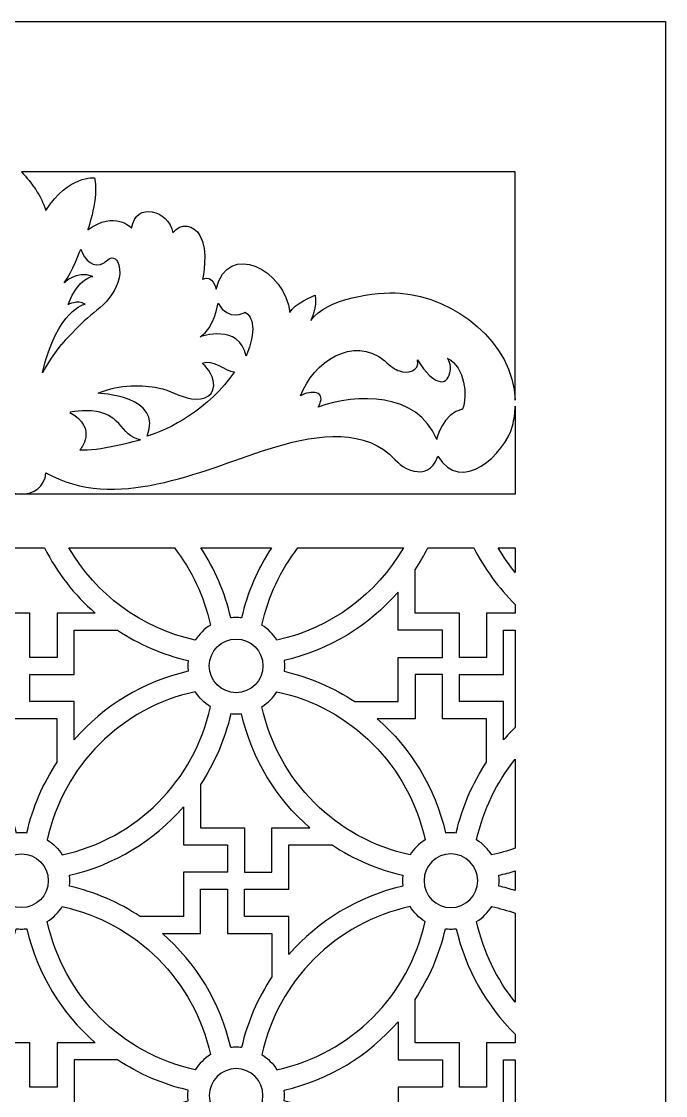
# Model space of a CAD drawing. Header units: centimetres. Extents: x -27 to -22.1, y -9 to 9.
# Drawn here: x -24.545 to -22.09, y 4.909 to 9 of the extents above; entities that cross this region are included whole.
import ezdxf

# ---------------------------------------------------------------- set-up
doc = ezdxf.new("R2010")
doc.units = ezdxf.units.CM
doc.header["$MEASUREMENT"] = 0
doc.layers.add('layer 1', color=7, linetype='Continuous')

msp = doc.modelspace()

# ---------------------------------------------------------------- linework, layer by layer
at = {"layer": 'layer 1', "color": 250}
msp.add_open_spline([(-22.09005, 8.99979), (-23.72641, 8.99979), (-25.36278, 8.99979), (-26.99914, 8.99979), (-26.99914, 8.99979), (-26.99914, 3.5307), (-26.99914, -1.93839), (-26.99914, -7.40747), (-26.99914, -7.40747), (-26.99913, -7.40747), (-26.99911, -7.40747), (-26.9991, -7.40747), (-26.9991, -7.40747), (-26.9991, -7.93839), (-26.9991, -8.4693), (-26.9991, -9.00021), (-26.9991, -9.00021), (-26.80819, -9.00021), (-26.61728, -9.00021), (-26.42637, -9.00021), (-26.42637, -9.00021), (-26.42637, -8.91839), (-26.42637, -8.83657), (-26.42637, -8.75476), (-26.42637, -8.75476), (-26.22443, -8.75476), (-26.02249, -8.75476), (-25.82055, -8.75476), (-25.82055, -8.75476), (-25.82055, -8.59488), (-25.82055, -8.43499), (-25.82055, -8.27511), (-25.82055, -8.27511), (-25.73885, -8.27348), (-25.65716, -8.27186), (-25.57546, -8.27022), (-25.57546, -8.27022), (-25.56095, -8.31159), (-25.54194, -8.34747), (-25.51038, -8.37913), (-25.51038, -8.37913), (-25.47946, -8.41014), (-25.44752, -8.4293), (-25.41001, -8.43803), (-25.41001, -8.43803), (-25.36035, -8.44958), (-25.30792, -8.44455), (-25.26805, -8.40977), (-25.26805, -8.40977), (-25.22948, -8.37612), (-25.20722, -8.32221), (-25.19923, -8.27078), (-25.19923, -8.27078), (-25.17641, -8.27309), (-25.15699, -8.27256), (-25.13868, -8.26993), (-25.13868, -8.26993), (-25.04731, -8.25686), (-25.00416, -8.19905), (-24.99645, -8.11187), (-24.99645, -8.11187), (-24.99455, -8.09051), (-24.99606, -8.06941), (-25.00284, -8.05085), (-25.00284, -8.05085), (-25.00141, -8.05121), (-24.99997, -8.05157), (-24.99854, -8.05193), (-24.99854, -8.05193), (-24.9663, -8.06308), (-24.93405, -8.07422), (-24.90182, -8.08537), (-24.90182, -8.08537), (-24.88247, -8.28292), (-24.72992, -8.43675), (-24.54457, -8.43675), (-24.54457, -8.43675), (-24.35923, -8.43675), (-24.20667, -8.28292), (-24.18733, -8.08537), (-24.18733, -8.08537), (-24.15509, -8.07422), (-24.12285, -8.06308), (-24.09061, -8.05193), (-24.09061, -8.05193), (-24.08918, -8.05157), (-24.08774, -8.05121), (-24.0863, -8.05085), (-24.0863, -8.05085), (-24.09309, -8.06941), (-24.0946, -8.09051), (-24.0927, -8.11187), (-24.0927, -8.11187), (-24.08499, -8.19905), (-24.04183, -8.25686), (-23.95047, -8.26993), (-23.95047, -8.26993), (-23.93216, -8.27256), (-23.91274, -8.27309), (-23.88992, -8.27078), (-23.88992, -8.27078), (-23.88193, -8.32221), (-23.85967, -8.37612), (-23.8211, -8.40977), (-23.8211, -8.40977), (-23.78123, -8.44455), (-23.7288, -8.44958), (-23.67914, -8.43803), (-23.67914, -8.43803), (-23.64162, -8.4293), (-23.60969, -8.41014), (-23.57878, -8.37913), (-23.57878, -8.37913), (-23.5472, -8.34747), (-23.5282, -8.31159), (-23.51369, -8.27022), (-23.51369, -8.27022), (-23.43199, -8.27186), (-23.3503, -8.27348), (-23.26859, -8.27511), (-23.26859, -8.27511), (-23.26859, -8.43499), (-23.26859, -8.59488), (-23.26859, -8.75476), (-23.26859, -8.75476), (-23.06666, -8.75476), (-22.86472, -8.75476), (-22.66277, -8.75476), (-22.66277, -8.75476), (-22.66277, -8.83657), (-22.66277, -8.91839), (-22.66277, -9.00021), (-22.66277, -9.00021), (-22.47186, -9.00021), (-22.28096, -9.00021), (-22.09005, -9.00021), (-22.09005, -9.00021), (-22.09005, -8.4693), (-22.09005, -7.93839), (-22.09005, -7.40747), (-22.09005, -7.40747), (-22.09005, -1.93839), (-22.09005, 3.5307), (-22.09005, 8.99979)], degree=3, knots=[0, 0, 0, 0, 0.027027, 0.027027, 0.027027, 0.027027, 0.0540541, 0.0540541, 0.0540541, 0.0540541, 0.0810811, 0.0810811, 0.0810811, 0.0810811, 0.1081081, 0.1081081, 0.1081081, 0.1081081, 0.1351351, 0.1351351, 0.1351351, 0.1351351, 0.1621622, 0.1621622, 0.1621622, 0.1621622, 0.1891892, 0.1891892, 0.1891892, 0.1891892, 0.2162162, 0.2162162, 0.2162162, 0.2162162, 0.2432432, 0.2432432, 0.2432432, 0.2432432, 0.2702703, 0.2702703, 0.2702703, 0.2702703, 0.2972973, 0.2972973, 0.2972973, 0.2972973, 0.3243243, 0.3243243, 0.3243243, 0.3243243, 0.3513514, 0.3513514, 0.3513514, 0.3513514, 0.3783784, 0.3783784, 0.3783784, 0.3783784, 0.4054054, 0.4054054, 0.4054054, 0.4054054, 0.4324324, 0.4324324, 0.4324324, 0.4324324, 0.4594595, 0.4594595, 0.4594595, 0.4594595, 0.4864865, 0.4864865, 0.4864865, 0.4864865, 0.5135135, 0.5135135, 0.5135135, 0.5135135, 0.5405405, 0.5405405, 0.5405405, 0.5405405, 0.5675676, 0.5675676, 0.5675676, 0.5675676, 0.5945946, 0.5945946, 0.5945946, 0.5945946, 0.6216216, 0.6216216, 0.6216216, 0.6216216, 0.6486486, 0.6486486, 0.6486486, 0.6486486, 0.6756757, 0.6756757, 0.6756757, 0.6756757, 0.7027027, 0.7027027, 0.7027027, 0.7027027, 0.7297297, 0.7297297, 0.7297297, 0.7297297, 0.7567568, 0.7567568, 0.7567568, 0.7567568, 0.7837838, 0.7837838, 0.7837838, 0.7837838, 0.8108108, 0.8108108, 0.8108108, 0.8108108, 0.8378378, 0.8378378, 0.8378378, 0.8378378, 0.8648649, 0.8648649, 0.8648649, 0.8648649, 0.8918919, 0.8918919, 0.8918919, 0.8918919, 0.9189189, 0.9189189, 0.9189189, 0.9189189, 0.9459459, 0.9459459, 0.9459459, 0.9459459, 1, 1, 1, 1], dxfattribs=at)
at = {"layer": 'layer 1', "color": 7}
for points, knots in [([(-24.54459, 8.42706), (-23.91732, 8.42706), (-23.29005, 8.42706), (-22.66277, 8.42706), (-22.66277, 8.42706), (-22.66277, 8.13703), (-22.66277, 7.84701), (-22.66277, 7.55698), (-22.66277, 7.55698), (-22.67044, 7.77803), (-22.89492, 7.95055), (-23.10145, 7.96484), (-23.10145, 7.96484), (-23.1951, 7.97133), (-23.38205, 7.94572), (-23.44135, 7.861), (-23.44135, 7.861), (-23.44135, 7.861), (-23.41686, 7.91389), (-23.42589, 7.95729), (-23.42589, 7.95729), (-23.42589, 7.95729), (-23.50965, 7.92339), (-23.52125, 7.89084), (-23.52125, 7.89084), (-23.53913, 8.05203), (-23.75772, 8.16786), (-23.8028, 7.98065), (-23.8028, 7.98065), (-23.8028, 7.98065), (-23.81468, 8.03693), (-23.8545, 8.01879), (-23.8545, 8.01879), (-23.8545, 8.01879), (-23.83048, 8.12708), (-23.86426, 8.18522), (-23.86426, 8.18522), (-23.88677, 8.22399), (-23.93867, 8.23604), (-23.96732, 8.19485), (-23.96732, 8.19485), (-23.98417, 8.28158), (-24.10776, 8.31595), (-24.12521, 8.21308), (-24.12521, 8.21308), (-24.12521, 8.21308), (-24.18812, 8.28296), (-24.29179, 8.20573), (-24.29179, 8.20573), (-24.29179, 8.20573), (-24.24869, 8.33445), (-24.26616, 8.40432), (-24.26616, 8.40432), (-24.26616, 8.40432), (-24.36464, 8.4159), (-24.45134, 8.28037), (-24.45134, 8.28037), (-24.47132, 8.33937), (-24.50366, 8.38279), (-24.54459, 8.42706)], [0, 0, 0, 0, 0.0625, 0.0625, 0.0625, 0.0625, 0.125, 0.125, 0.125, 0.125, 0.1875, 0.1875, 0.1875, 0.1875, 0.25, 0.25, 0.25, 0.25, 0.3125, 0.3125, 0.3125, 0.3125, 0.375, 0.375, 0.375, 0.375, 0.4375, 0.4375, 0.4375, 0.4375, 0.5, 0.5, 0.5, 0.5, 0.5625, 0.5625, 0.5625, 0.5625, 0.625, 0.625, 0.625, 0.625, 0.6875, 0.6875, 0.6875, 0.6875, 0.75, 0.75, 0.75, 0.75, 0.8125, 0.8125, 0.8125, 0.8125, 0.875, 0.875, 0.875, 0.875, 1, 1, 1, 1]), ([(-24.31853, 8.13303), (-24.31853, 8.13303), (-24.35108, 8.04296), (-24.38179, 8.00379), (-24.38179, 8.00379), (-24.38179, 8.00379), (-24.33713, 8.05274), (-24.27294, 8.02826), (-24.27294, 8.02826), (-24.27294, 8.02826), (-24.32596, 8.02826), (-24.36691, 7.92155), (-24.36691, 7.92155), (-24.36691, 7.92155), (-24.33155, 7.94016), (-24.30177, 7.92351), (-24.30177, 7.92351), (-24.30177, 7.92351), (-24.40969, 7.90197), (-24.46459, 7.66113), (-24.46459, 7.66113), (-24.46459, 7.66113), (-24.4283, 7.72966), (-24.39296, 7.76883), (-24.39296, 7.76883), (-24.39296, 7.76883), (-24.34826, 7.81894), (-24.30527, 7.85914), (-24.30527, 7.85914), (-24.2741, 7.88826), (-24.23881, 7.91044), (-24.21172, 7.9444), (-24.21172, 7.9444), (-24.18205, 7.98163), (-24.16082, 8.02874), (-24.17385, 8.07338), (-24.17385, 8.07338), (-24.17626, 8.08165), (-24.18041, 8.09072), (-24.18744, 8.09559), (-24.18744, 8.09559), (-24.20519, 8.10788), (-24.21695, 8.08941), (-24.23002, 8.08092), (-24.23002, 8.08092), (-24.267, 8.0569), (-24.30512, 8.08984), (-24.31853, 8.13303)], [0, 0, 0, 0, 0.0769231, 0.0769231, 0.0769231, 0.0769231, 0.1538462, 0.1538462, 0.1538462, 0.1538462, 0.2307692, 0.2307692, 0.2307692, 0.2307692, 0.3076923, 0.3076923, 0.3076923, 0.3076923, 0.3846154, 0.3846154, 0.3846154, 0.3846154, 0.4615385, 0.4615385, 0.4615385, 0.4615385, 0.5384615, 0.5384615, 0.5384615, 0.5384615, 0.6153846, 0.6153846, 0.6153846, 0.6153846, 0.6923077, 0.6923077, 0.6923077, 0.6923077, 0.7692308, 0.7692308, 0.7692308, 0.7692308, 0.8461538, 0.8461538, 0.8461538, 0.8461538, 1, 1, 1, 1]), ([(-23.69322, 7.89217), (-23.69322, 7.89217), (-23.75547, 7.85373), (-23.79531, 7.92711), (-23.79531, 7.92711), (-23.79531, 7.92711), (-23.80859, 7.8319), (-23.86338, 7.79871), (-23.86338, 7.79871), (-23.86338, 7.79871), (-23.71315, 7.85111), (-23.68825, 7.72533), (-23.68825, 7.72533), (-23.64828, 7.82096), (-23.66155, 7.87744), (-23.69322, 7.89217)], [0, 0, 0, 0, 0.2, 0.2, 0.2, 0.2, 0.4, 0.4, 0.4, 0.4, 0.6, 0.6, 0.6, 0.6, 1, 1, 1, 1]), ([(-22.92073, 7.71661), (-22.92073, 7.71661), (-22.90366, 7.69417), (-22.91175, 7.66214), (-22.91175, 7.66214), (-22.91822, 7.63651), (-22.93047, 7.62079), (-22.958, 7.63051), (-22.958, 7.63051), (-22.97663, 7.6371), (-23.00275, 7.65743), (-23.03503, 7.71063), (-23.03503, 7.71063), (-23.0249, 7.66567), (-23.07547, 7.65852), (-23.10427, 7.66854), (-23.10427, 7.66854), (-23.11951, 7.67384), (-23.13889, 7.68496), (-23.15958, 7.7077), (-23.15958, 7.7077), (-23.28128, 7.80609), (-23.43351, 7.70218), (-23.48139, 7.57341), (-23.48139, 7.57341), (-23.44418, 7.59744), (-23.37696, 7.59401), (-23.41348, 7.53098), (-23.41348, 7.53098), (-23.2682, 7.58372), (-23.03585, 7.58909), (-22.96218, 7.4082), (-22.96218, 7.4082), (-22.96218, 7.4082), (-22.93926, 7.50645), (-22.8639, 7.52369), (-22.8639, 7.52369), (-22.84394, 7.57297), (-22.85341, 7.68259), (-22.92073, 7.71661)], [0, 0, 0, 0, 0.0909091, 0.0909091, 0.0909091, 0.0909091, 0.1818182, 0.1818182, 0.1818182, 0.1818182, 0.2727273, 0.2727273, 0.2727273, 0.2727273, 0.3636364, 0.3636364, 0.3636364, 0.3636364, 0.4545455, 0.4545455, 0.4545455, 0.4545455, 0.5454545, 0.5454545, 0.5454545, 0.5454545, 0.6363636, 0.6363636, 0.6363636, 0.6363636, 0.7272727, 0.7272727, 0.7272727, 0.7272727, 0.8181818, 0.8181818, 0.8181818, 0.8181818, 1, 1, 1, 1]), ([(-23.73306, 7.66507), (-23.7725, 7.66853), (-23.81193, 7.71561), (-23.85591, 7.69826), (-23.85591, 7.69826), (-23.85618, 7.69846), (-23.82256, 7.67048), (-23.81409, 7.63269), (-23.81409, 7.63269), (-23.80134, 7.57575), (-23.84821, 7.55473), (-23.89664, 7.56278), (-23.89664, 7.56278), (-23.94059, 7.57008), (-23.97843, 7.59629), (-24.02438, 7.60472), (-24.02438, 7.60472), (-24.08081, 7.61507), (-24.16749, 7.62042), (-24.2523, 7.584), (-24.2523, 7.584), (-24.2523, 7.584), (-24.0009, 7.57438), (-24.06604, 7.42045), (-24.06604, 7.42045), (-23.98489, 7.44196), (-23.8263, 7.52623), (-23.73306, 7.66507)], [0, 0, 0, 0, 0.125, 0.125, 0.125, 0.125, 0.25, 0.25, 0.25, 0.25, 0.375, 0.375, 0.375, 0.375, 0.5, 0.5, 0.5, 0.5, 0.625, 0.625, 0.625, 0.625, 0.75, 0.75, 0.75, 0.75, 1, 1, 1, 1]), ([(-26.13192, 7.34361), (-26.21834, 7.19621), (-26.3884, 7.35195), (-26.41573, 7.45957), (-26.41573, 7.45957), (-26.42217, 7.4849), (-26.42561, 7.50983), (-26.42641, 7.53425), (-26.42641, 7.53425), (-26.42641, 7.42276), (-26.42641, 7.31127), (-26.42641, 7.19979), (-26.42641, 7.19979), (-25.17187, 7.19979), (-23.91732, 7.19979), (-22.66277, 7.19979), (-22.66277, 7.19979), (-22.66277, 7.31124), (-22.66277, 7.4227), (-22.66277, 7.53415), (-22.66277, 7.53415), (-22.66358, 7.50978), (-22.66704, 7.48487), (-22.67345, 7.45957), (-22.67345, 7.45957), (-22.70079, 7.35195), (-22.87085, 7.19621), (-22.95727, 7.34361), (-22.95727, 7.34361), (-22.97705, 7.28798), (-23.0138, 7.27953), (-23.04885, 7.28728), (-23.04885, 7.28728), (-23.09822, 7.29821), (-23.10811, 7.32218), (-23.1422, 7.35168), (-23.1422, 7.35168), (-23.26015, 7.45374), (-23.44544, 7.42211), (-23.60485, 7.37083), (-23.60485, 7.37083), (-23.86786, 7.28621), (-24.18622, 7.13165), (-24.45175, 7.28072), (-24.45175, 7.28072), (-24.45823, 7.17282), (-24.63096, 7.17282), (-24.63742, 7.28072), (-24.63742, 7.28072), (-24.90297, 7.13165), (-25.22132, 7.28621), (-25.48433, 7.37083), (-25.48433, 7.37083), (-25.64375, 7.42211), (-25.82903, 7.45374), (-25.94697, 7.35168), (-25.94697, 7.35168), (-25.98108, 7.32218), (-25.99097, 7.29821), (-26.04034, 7.28728), (-26.04034, 7.28728), (-26.07539, 7.27953), (-26.11213, 7.28798), (-26.13192, 7.34361)], [0, 0, 0, 0, 0.0588235, 0.0588235, 0.0588235, 0.0588235, 0.1176471, 0.1176471, 0.1176471, 0.1176471, 0.1764706, 0.1764706, 0.1764706, 0.1764706, 0.2352941, 0.2352941, 0.2352941, 0.2352941, 0.2941176, 0.2941176, 0.2941176, 0.2941176, 0.3529412, 0.3529412, 0.3529412, 0.3529412, 0.4117647, 0.4117647, 0.4117647, 0.4117647, 0.4705882, 0.4705882, 0.4705882, 0.4705882, 0.5294118, 0.5294118, 0.5294118, 0.5294118, 0.5882353, 0.5882353, 0.5882353, 0.5882353, 0.6470588, 0.6470588, 0.6470588, 0.6470588, 0.7058824, 0.7058824, 0.7058824, 0.7058824, 0.7647059, 0.7647059, 0.7647059, 0.7647059, 0.8235294, 0.8235294, 0.8235294, 0.8235294, 0.8823529, 0.8823529, 0.8823529, 0.8823529, 1, 1, 1, 1]), ([(-24.09123, 7.40649), (-24.09123, 7.40649), (-24.26198, 7.36043), (-24.32182, 7.36886), (-24.32182, 7.36886), (-24.32182, 7.36886), (-24.24958, 7.44873), (-24.36048, 7.51092), (-24.36048, 7.51092), (-24.36048, 7.51092), (-24.3107, 7.52269), (-24.25908, 7.5142), (-24.25908, 7.5142), (-24.22432, 7.50849), (-24.19821, 7.49504), (-24.17417, 7.4688), (-24.17417, 7.4688), (-24.14947, 7.44184), (-24.12871, 7.41202), (-24.09123, 7.40649)], [0, 0, 0, 0, 0.1666667, 0.1666667, 0.1666667, 0.1666667, 0.3333333, 0.3333333, 0.3333333, 0.3333333, 0.5, 0.5, 0.5, 0.5, 0.6666667, 0.6666667, 0.6666667, 0.6666667, 1, 1, 1, 1]), ([(-24.45715, 6.99524), (-24.51546, 6.99524), (-24.57375, 6.99524), (-24.63204, 6.99524), (-24.63204, 6.99524), (-24.64667, 6.96629), (-24.66297, 6.93831), (-24.6808, 6.91145), (-24.6808, 6.91145), (-24.6808, 6.85641), (-24.6808, 6.80136), (-24.68079, 6.74631), (-24.68079, 6.74631), (-24.62459, 6.74631), (-24.56838, 6.74632), (-24.51216, 6.74632), (-24.51216, 6.74632), (-24.51216, 6.6901), (-24.51216, 6.63389), (-24.51216, 6.57768), (-24.51216, 6.57768), (-24.47757, 6.57768), (-24.44298, 6.57768), (-24.40838, 6.57768), (-24.40838, 6.57768), (-24.40838, 6.61226), (-24.40838, 6.64686), (-24.40838, 6.68145), (-24.40838, 6.68145), (-24.40838, 6.68145), (-24.40838, 6.68145), (-24.40838, 6.68145), (-24.40838, 6.68145), (-24.40838, 6.70307), (-24.40838, 6.72469), (-24.40838, 6.74632), (-24.40838, 6.74632), (-24.36009, 6.74632), (-24.31179, 6.74632), (-24.26349, 6.74632), (-24.26349, 6.74632), (-24.34308, 6.81564), (-24.40913, 6.90011), (-24.45715, 6.99524)], [0, 0, 0, 0, 0.0833333, 0.0833333, 0.0833333, 0.0833333, 0.1666667, 0.1666667, 0.1666667, 0.1666667, 0.25, 0.25, 0.25, 0.25, 0.3333333, 0.3333333, 0.3333333, 0.3333333, 0.4166667, 0.4166667, 0.4166667, 0.4166667, 0.5, 0.5, 0.5, 0.5, 0.5833333, 0.5833333, 0.5833333, 0.5833333, 0.6666667, 0.6666667, 0.6666667, 0.6666667, 0.75, 0.75, 0.75, 0.75, 0.8333333, 0.8333333, 0.8333333, 0.8333333, 1, 1, 1, 1]), ([(-23.96185, 6.99524), (-24.09592, 6.99524), (-24.23001, 6.99524), (-24.36409, 6.99524), (-24.36409, 6.99524), (-24.26171, 6.81833), (-24.08786, 6.68794), (-23.88201, 6.64363), (-23.88201, 6.64363), (-23.86741, 6.66667), (-23.84784, 6.68625), (-23.82479, 6.70085), (-23.82479, 6.70085), (-23.84827, 6.80992), (-23.89592, 6.91), (-23.96185, 6.99524)], [0, 0, 0, 0, 0.2, 0.2, 0.2, 0.2, 0.4, 0.4, 0.4, 0.4, 0.6, 0.6, 0.6, 0.6, 1, 1, 1, 1]), ([(-23.59152, 6.99524), (-23.68143, 6.99524), (-23.77135, 6.99524), (-23.86126, 6.99524), (-23.86126, 6.99524), (-23.80829, 6.91498), (-23.76908, 6.82484), (-23.74699, 6.72818), (-23.74699, 6.72818), (-23.74024, 6.72894), (-23.73337, 6.72933), (-23.72641, 6.72933), (-23.72641, 6.72933), (-23.71945, 6.72933), (-23.71259, 6.72894), (-23.70582, 6.72818), (-23.70582, 6.72818), (-23.68373, 6.82485), (-23.64448, 6.91497), (-23.59152, 6.99524)], [0, 0, 0, 0, 0.1666667, 0.1666667, 0.1666667, 0.1666667, 0.3333333, 0.3333333, 0.3333333, 0.3333333, 0.5, 0.5, 0.5, 0.5, 0.6666667, 0.6666667, 0.6666667, 0.6666667, 1, 1, 1, 1]), ([(-23.08873, 6.99524), (-23.22281, 6.99524), (-23.35689, 6.99524), (-23.49098, 6.99524), (-23.49098, 6.99524), (-23.55689, 6.91), (-23.60455, 6.80992), (-23.62803, 6.70085), (-23.62803, 6.70085), (-23.60498, 6.68625), (-23.58541, 6.66667), (-23.57081, 6.64363), (-23.57081, 6.64363), (-23.36497, 6.68794), (-23.1911, 6.81833), (-23.08873, 6.99524)], [0, 0, 0, 0, 0.2, 0.2, 0.2, 0.2, 0.4, 0.4, 0.4, 0.4, 0.6, 0.6, 0.6, 0.6, 1, 1, 1, 1]), ([(-22.82079, 6.99524), (-22.87909, 6.99524), (-22.93739, 6.99524), (-22.99569, 6.99524), (-22.99569, 6.99524), (-23.01031, 6.96629), (-23.0266, 6.93831), (-23.04444, 6.91145), (-23.04444, 6.91145), (-23.04444, 6.85641), (-23.04444, 6.80136), (-23.04444, 6.74631), (-23.04444, 6.74631), (-22.98822, 6.74631), (-22.93201, 6.74632), (-22.8758, 6.74632), (-22.8758, 6.74632), (-22.8758, 6.6901), (-22.8758, 6.63389), (-22.8758, 6.57768), (-22.8758, 6.57768), (-22.8412, 6.57768), (-22.80662, 6.57768), (-22.77202, 6.57768), (-22.77202, 6.57768), (-22.77202, 6.61226), (-22.77202, 6.64686), (-22.77202, 6.68145), (-22.77202, 6.68145), (-22.77202, 6.68145), (-22.77202, 6.68145), (-22.77202, 6.68145), (-22.77202, 6.68145), (-22.77202, 6.70307), (-22.77202, 6.72469), (-22.77202, 6.74632), (-22.77202, 6.74632), (-22.73561, 6.74632), (-22.69919, 6.74632), (-22.66277, 6.74632), (-22.66277, 6.74632), (-22.66277, 6.7573), (-22.66277, 6.76829), (-22.66277, 6.77927), (-22.66277, 6.77927), (-22.72655, 6.84182), (-22.78013, 6.91471), (-22.82079, 6.99524)], [0, 0, 0, 0, 0.0769231, 0.0769231, 0.0769231, 0.0769231, 0.1538462, 0.1538462, 0.1538462, 0.1538462, 0.2307692, 0.2307692, 0.2307692, 0.2307692, 0.3076923, 0.3076923, 0.3076923, 0.3076923, 0.3846154, 0.3846154, 0.3846154, 0.3846154, 0.4615385, 0.4615385, 0.4615385, 0.4615385, 0.5384615, 0.5384615, 0.5384615, 0.5384615, 0.6153846, 0.6153846, 0.6153846, 0.6153846, 0.6923077, 0.6923077, 0.6923077, 0.6923077, 0.7692308, 0.7692308, 0.7692308, 0.7692308, 0.8461538, 0.8461538, 0.8461538, 0.8461538, 1, 1, 1, 1]), ([(-22.66277, 6.99524), (-22.68443, 6.99524), (-22.70607, 6.99524), (-22.72773, 6.99524), (-22.72773, 6.99524), (-22.70851, 6.96203), (-22.68678, 6.93044), (-22.66277, 6.90076), (-22.66277, 6.90076), (-22.66277, 6.93225), (-22.66277, 6.96375), (-22.66277, 6.99524)], [0, 0, 0, 0, 0.25, 0.25, 0.25, 0.25, 0.5, 0.5, 0.5, 0.5, 1, 1, 1, 1]), ([(-23.1093, 6.82635), (-23.1093, 6.77804), (-23.1093, 6.72975), (-23.1093, 6.68145), (-23.1093, 6.68145), (-23.05309, 6.68145), (-22.99687, 6.68145), (-22.94066, 6.68145), (-22.94066, 6.68145), (-22.94066, 6.64686), (-22.94066, 6.61226), (-22.94066, 6.57768), (-22.94066, 6.57768), (-22.99687, 6.57768), (-23.05309, 6.57768), (-23.1093, 6.57768), (-23.1093, 6.57768), (-23.1093, 6.52146), (-23.1093, 6.46525), (-23.1093, 6.40903), (-23.1093, 6.40903), (-23.16434, 6.40903), (-23.21939, 6.40903), (-23.27444, 6.40903), (-23.27444, 6.40903), (-23.3552, 6.46268), (-23.44602, 6.50237), (-23.54347, 6.52465), (-23.54347, 6.52465), (-23.54273, 6.53141), (-23.54232, 6.53828), (-23.54232, 6.54524), (-23.54232, 6.54524), (-23.54232, 6.55221), (-23.54273, 6.55907), (-23.54347, 6.56584), (-23.54347, 6.56584), (-23.37197, 6.60503), (-23.22098, 6.69812), (-23.1093, 6.82635)], [0, 0, 0, 0, 0.0909091, 0.0909091, 0.0909091, 0.0909091, 0.1818182, 0.1818182, 0.1818182, 0.1818182, 0.2727273, 0.2727273, 0.2727273, 0.2727273, 0.3636364, 0.3636364, 0.3636364, 0.3636364, 0.4545455, 0.4545455, 0.4545455, 0.4545455, 0.5454545, 0.5454545, 0.5454545, 0.5454545, 0.6363636, 0.6363636, 0.6363636, 0.6363636, 0.7272727, 0.7272727, 0.7272727, 0.7272727, 0.8181818, 0.8181818, 0.8181818, 0.8181818, 1, 1, 1, 1]), ([(-23.9105, 6.54524), (-23.9105, 6.55221), (-23.91011, 6.55907), (-23.90935, 6.56584), (-23.90935, 6.56584), (-24.00681, 6.58811), (-24.09763, 6.62781), (-24.17839, 6.68145), (-24.17839, 6.68145), (-24.23343, 6.68145), (-24.28848, 6.68145), (-24.34353, 6.68145), (-24.34353, 6.68145), (-24.34353, 6.62524), (-24.34353, 6.56903), (-24.34352, 6.51281), (-24.34352, 6.51281), (-24.39973, 6.51281), (-24.45595, 6.51281), (-24.51216, 6.51281), (-24.51216, 6.51281), (-24.51216, 6.47822), (-24.51216, 6.44362), (-24.51216, 6.40903), (-24.51216, 6.40903), (-24.47757, 6.40903), (-24.44298, 6.40903), (-24.40838, 6.40903), (-24.40838, 6.40903), (-24.40838, 6.40903), (-24.40838, 6.40903), (-24.40838, 6.40903), (-24.40838, 6.40903), (-24.38676, 6.40903), (-24.36514, 6.40903), (-24.34352, 6.40903), (-24.34352, 6.40903), (-24.34352, 6.36074), (-24.34352, 6.31243), (-24.34352, 6.26414), (-24.34352, 6.26414), (-24.23184, 6.39236), (-24.08085, 6.48545), (-23.90935, 6.52465), (-23.90935, 6.52465), (-23.91011, 6.53141), (-23.9105, 6.53828), (-23.9105, 6.54524)], [0, 0, 0, 0, 0.0769231, 0.0769231, 0.0769231, 0.0769231, 0.1538462, 0.1538462, 0.1538462, 0.1538462, 0.2307692, 0.2307692, 0.2307692, 0.2307692, 0.3076923, 0.3076923, 0.3076923, 0.3076923, 0.3846154, 0.3846154, 0.3846154, 0.3846154, 0.4615385, 0.4615385, 0.4615385, 0.4615385, 0.5384615, 0.5384615, 0.5384615, 0.5384615, 0.6153846, 0.6153846, 0.6153846, 0.6153846, 0.6923077, 0.6923077, 0.6923077, 0.6923077, 0.7692308, 0.7692308, 0.7692308, 0.7692308, 0.8461538, 0.8461538, 0.8461538, 0.8461538, 1, 1, 1, 1]), ([(-22.66277, 6.31121), (-22.66277, 6.43463), (-22.66277, 6.55804), (-22.66277, 6.68145), (-22.66277, 6.68145), (-22.67757, 6.68145), (-22.69237, 6.68145), (-22.70716, 6.68145), (-22.70716, 6.68145), (-22.70716, 6.62524), (-22.70716, 6.56903), (-22.70716, 6.51281), (-22.70716, 6.51281), (-22.76337, 6.51281), (-22.81959, 6.51281), (-22.8758, 6.51281), (-22.8758, 6.51281), (-22.8758, 6.47822), (-22.8758, 6.44362), (-22.8758, 6.40903), (-22.8758, 6.40903), (-22.8412, 6.40903), (-22.80662, 6.40903), (-22.77202, 6.40903), (-22.77202, 6.40903), (-22.77202, 6.40903), (-22.77202, 6.40903), (-22.77202, 6.40903), (-22.77202, 6.40903), (-22.75039, 6.40903), (-22.72878, 6.40903), (-22.70716, 6.40903), (-22.70716, 6.40903), (-22.70716, 6.36074), (-22.70716, 6.31243), (-22.70716, 6.26414), (-22.70716, 6.26414), (-22.69298, 6.28041), (-22.67817, 6.29611), (-22.66277, 6.31121)], [0, 0, 0, 0, 0.0909091, 0.0909091, 0.0909091, 0.0909091, 0.1818182, 0.1818182, 0.1818182, 0.1818182, 0.2727273, 0.2727273, 0.2727273, 0.2727273, 0.3636364, 0.3636364, 0.3636364, 0.3636364, 0.4545455, 0.4545455, 0.4545455, 0.4545455, 0.5454545, 0.5454545, 0.5454545, 0.5454545, 0.6363636, 0.6363636, 0.6363636, 0.6363636, 0.7272727, 0.7272727, 0.7272727, 0.7272727, 0.8181818, 0.8181818, 0.8181818, 0.8181818, 1, 1, 1, 1]), ([(-23.62414, 6.54524), (-23.62414, 6.60172), (-23.66994, 6.64751), (-23.72641, 6.64751), (-23.72641, 6.64751), (-23.78289, 6.64751), (-23.82868, 6.60172), (-23.82868, 6.54524), (-23.82868, 6.54524), (-23.82868, 6.48877), (-23.78289, 6.44297), (-23.72641, 6.44297), (-23.72641, 6.44297), (-23.66994, 6.44297), (-23.62414, 6.48877), (-23.62414, 6.54524)], [0, 0, 0, 0, 0.2, 0.2, 0.2, 0.2, 0.4, 0.4, 0.4, 0.4, 0.6, 0.6, 0.6, 0.6, 1, 1, 1, 1]), ([(-24.8257, 6.34418), (-24.7774, 6.34418), (-24.7291, 6.34418), (-24.6808, 6.34418), (-24.6808, 6.34418), (-24.6808, 6.40038), (-24.6808, 6.4566), (-24.6808, 6.51281), (-24.6808, 6.51281), (-24.6462, 6.51281), (-24.61162, 6.51281), (-24.57703, 6.51281), (-24.57703, 6.51281), (-24.57703, 6.4566), (-24.57703, 6.40038), (-24.57703, 6.34418), (-24.57703, 6.34418), (-24.5208, 6.34418), (-24.4646, 6.34418), (-24.40838, 6.34418), (-24.40838, 6.34418), (-24.40838, 6.28912), (-24.40838, 6.23407), (-24.40838, 6.17903), (-24.40838, 6.17903), (-24.46201, 6.09827), (-24.50171, 6.00746), (-24.52398, 5.91), (-24.52398, 5.91), (-24.53076, 5.91075), (-24.53763, 5.91115), (-24.54459, 5.91115), (-24.54459, 5.91115), (-24.55156, 5.91115), (-24.55843, 5.91075), (-24.5652, 5.91), (-24.5652, 5.91), (-24.60439, 6.0815), (-24.69748, 6.23249), (-24.8257, 6.34418)], [0, 0, 0, 0, 0.0909091, 0.0909091, 0.0909091, 0.0909091, 0.1818182, 0.1818182, 0.1818182, 0.1818182, 0.2727273, 0.2727273, 0.2727273, 0.2727273, 0.3636364, 0.3636364, 0.3636364, 0.3636364, 0.4545455, 0.4545455, 0.4545455, 0.4545455, 0.5454545, 0.5454545, 0.5454545, 0.5454545, 0.6363636, 0.6363636, 0.6363636, 0.6363636, 0.7272727, 0.7272727, 0.7272727, 0.7272727, 0.8181818, 0.8181818, 0.8181818, 0.8181818, 1, 1, 1, 1]), ([(-23.18933, 6.34418), (-23.14103, 6.34418), (-23.09273, 6.34418), (-23.04444, 6.34418), (-23.04444, 6.34418), (-23.04444, 6.40038), (-23.04444, 6.4566), (-23.04444, 6.51281), (-23.04444, 6.51281), (-23.00984, 6.51281), (-22.97525, 6.51281), (-22.94066, 6.51281), (-22.94066, 6.51281), (-22.94066, 6.4566), (-22.94066, 6.40038), (-22.94066, 6.34418), (-22.94066, 6.34418), (-22.88445, 6.34418), (-22.82823, 6.34418), (-22.77202, 6.34418), (-22.77202, 6.34418), (-22.77202, 6.28912), (-22.77202, 6.23407), (-22.77202, 6.17903), (-22.77202, 6.17903), (-22.82565, 6.09827), (-22.86535, 6.00746), (-22.88762, 5.91), (-22.88762, 5.91), (-22.89439, 5.91075), (-22.90127, 5.91115), (-22.90823, 5.91115), (-22.90823, 5.91115), (-22.9152, 5.91115), (-22.92206, 5.91075), (-22.92884, 5.91), (-22.92884, 5.91), (-22.96803, 6.0815), (-23.06112, 6.23249), (-23.18933, 6.34418)], [0, 0, 0, 0, 0.0909091, 0.0909091, 0.0909091, 0.0909091, 0.1818182, 0.1818182, 0.1818182, 0.1818182, 0.2727273, 0.2727273, 0.2727273, 0.2727273, 0.3636364, 0.3636364, 0.3636364, 0.3636364, 0.4545455, 0.4545455, 0.4545455, 0.4545455, 0.5454545, 0.5454545, 0.5454545, 0.5454545, 0.6363636, 0.6363636, 0.6363636, 0.6363636, 0.7272727, 0.7272727, 0.7272727, 0.7272727, 0.8181818, 0.8181818, 0.8181818, 0.8181818, 1, 1, 1, 1]), ([(-23.88201, 6.44686), (-23.86741, 6.42381), (-23.84784, 6.40423), (-23.82479, 6.38964), (-23.82479, 6.38964), (-23.88543, 6.10792), (-24.10727, 5.88609), (-24.38899, 5.82545), (-24.38899, 5.82545), (-24.40359, 5.84849), (-24.42316, 5.86806), (-24.4462, 5.88266), (-24.4462, 5.88266), (-24.38556, 6.16438), (-24.16373, 6.38622), (-23.88201, 6.44686)], [0, 0, 0, 0, 0.2, 0.2, 0.2, 0.2, 0.4, 0.4, 0.4, 0.4, 0.6, 0.6, 0.6, 0.6, 1, 1, 1, 1]), ([(-23.57081, 6.44686), (-23.58541, 6.42381), (-23.60498, 6.40423), (-23.62803, 6.38964), (-23.62803, 6.38964), (-23.56739, 6.10792), (-23.34555, 5.88609), (-23.06383, 5.82545), (-23.06383, 5.82545), (-23.04923, 5.84849), (-23.02966, 5.86806), (-23.00662, 5.88266), (-23.00662, 5.88266), (-23.06726, 6.16438), (-23.2891, 6.38622), (-23.57081, 6.44686)], [0, 0, 0, 0, 0.2, 0.2, 0.2, 0.2, 0.4, 0.4, 0.4, 0.4, 0.6, 0.6, 0.6, 0.6, 1, 1, 1, 1]), ([(-23.72641, 6.36115), (-23.71945, 6.36115), (-23.71259, 6.36156), (-23.70582, 6.3623), (-23.70582, 6.3623), (-23.66663, 6.1908), (-23.57355, 6.03982), (-23.44532, 5.92813), (-23.44532, 5.92813), (-23.49361, 5.92813), (-23.54191, 5.92813), (-23.5902, 5.92813), (-23.5902, 5.92813), (-23.5902, 5.90651), (-23.5902, 5.88489), (-23.5902, 5.86327), (-23.5902, 5.86327), (-23.5902, 5.86327), (-23.5902, 5.86327), (-23.5902, 5.86327), (-23.5902, 5.86327), (-23.5902, 5.82867), (-23.5902, 5.79408), (-23.5902, 5.75949), (-23.5902, 5.75949), (-23.62479, 5.75949), (-23.65939, 5.75949), (-23.69399, 5.75949), (-23.69399, 5.75949), (-23.69399, 5.8157), (-23.69399, 5.87192), (-23.69399, 5.92813), (-23.69399, 5.92813), (-23.75019, 5.92813), (-23.80641, 5.92813), (-23.86262, 5.92813), (-23.86262, 5.92813), (-23.86262, 5.98317), (-23.86262, 6.03822), (-23.86262, 6.09325), (-23.86262, 6.09325), (-23.80898, 6.17402), (-23.76928, 6.26484), (-23.74699, 6.3623), (-23.74699, 6.3623), (-23.74024, 6.36156), (-23.73337, 6.36115), (-23.72641, 6.36115)], [0, 0, 0, 0, 0.0769231, 0.0769231, 0.0769231, 0.0769231, 0.1538462, 0.1538462, 0.1538462, 0.1538462, 0.2307692, 0.2307692, 0.2307692, 0.2307692, 0.3076923, 0.3076923, 0.3076923, 0.3076923, 0.3846154, 0.3846154, 0.3846154, 0.3846154, 0.4615385, 0.4615385, 0.4615385, 0.4615385, 0.5384615, 0.5384615, 0.5384615, 0.5384615, 0.6153846, 0.6153846, 0.6153846, 0.6153846, 0.6923077, 0.6923077, 0.6923077, 0.6923077, 0.7692308, 0.7692308, 0.7692308, 0.7692308, 0.8461538, 0.8461538, 0.8461538, 0.8461538, 1, 1, 1, 1]), ([(-22.66277, 5.8509), (-22.66277, 5.96384), (-22.66277, 6.07678), (-22.66277, 6.18973), (-22.66277, 6.18973), (-22.7339, 6.10181), (-22.78519, 5.99718), (-22.80984, 5.88266), (-22.80984, 5.88266), (-22.7868, 5.86806), (-22.76723, 5.84849), (-22.75263, 5.82545), (-22.75263, 5.82545), (-22.72193, 5.83207), (-22.69192, 5.8406), (-22.66277, 5.8509)], [0, 0, 0, 0, 0.2, 0.2, 0.2, 0.2, 0.4, 0.4, 0.4, 0.4, 0.6, 0.6, 0.6, 0.6, 1, 1, 1, 1]), ([(-24.09261, 5.59085), (-24.03757, 5.59085), (-23.98253, 5.59085), (-23.92749, 5.59085), (-23.92749, 5.59085), (-23.92749, 5.64706), (-23.92749, 5.70328), (-23.92749, 5.75949), (-23.92749, 5.75949), (-23.87127, 5.75949), (-23.81506, 5.75949), (-23.75885, 5.75949), (-23.75885, 5.75949), (-23.75885, 5.79408), (-23.75885, 5.82867), (-23.75885, 5.86327), (-23.75885, 5.86327), (-23.81506, 5.86327), (-23.87127, 5.86327), (-23.92749, 5.86327), (-23.92749, 5.86327), (-23.92749, 5.91156), (-23.92749, 5.95986), (-23.92749, 6.00815), (-23.92749, 6.00815), (-24.03916, 5.87993), (-24.19015, 5.78685), (-24.36166, 5.74767), (-24.36166, 5.74767), (-24.3609, 5.7409), (-24.3605, 5.73402), (-24.3605, 5.72706), (-24.3605, 5.72706), (-24.3605, 5.7201), (-24.3609, 5.71323), (-24.36166, 5.70646), (-24.36166, 5.70646), (-24.26419, 5.68419), (-24.17338, 5.64449), (-24.09261, 5.59085)], [0, 0, 0, 0, 0.0909091, 0.0909091, 0.0909091, 0.0909091, 0.1818182, 0.1818182, 0.1818182, 0.1818182, 0.2727273, 0.2727273, 0.2727273, 0.2727273, 0.3636364, 0.3636364, 0.3636364, 0.3636364, 0.4545455, 0.4545455, 0.4545455, 0.4545455, 0.5454545, 0.5454545, 0.5454545, 0.5454545, 0.6363636, 0.6363636, 0.6363636, 0.6363636, 0.7272727, 0.7272727, 0.7272727, 0.7272727, 0.8181818, 0.8181818, 0.8181818, 0.8181818, 1, 1, 1, 1]), ([(-23.36022, 5.86327), (-23.41526, 5.86327), (-23.4703, 5.86327), (-23.52535, 5.86327), (-23.52535, 5.86327), (-23.52535, 5.80706), (-23.52535, 5.75084), (-23.52535, 5.69463), (-23.52535, 5.69463), (-23.58156, 5.69463), (-23.63777, 5.69463), (-23.69399, 5.69463), (-23.69399, 5.69463), (-23.69399, 5.66004), (-23.69399, 5.62545), (-23.69399, 5.59085), (-23.69399, 5.59085), (-23.65939, 5.59085), (-23.62479, 5.59085), (-23.5902, 5.59085), (-23.5902, 5.59085), (-23.5902, 5.59085), (-23.5902, 5.59085), (-23.5902, 5.59085), (-23.5902, 5.59085), (-23.56858, 5.59085), (-23.54696, 5.59085), (-23.52533, 5.59085), (-23.52533, 5.59085), (-23.52533, 5.54256), (-23.52533, 5.49426), (-23.52533, 5.44597), (-23.52533, 5.44597), (-23.41366, 5.57419), (-23.26267, 5.66728), (-23.09117, 5.70646), (-23.09117, 5.70646), (-23.09192, 5.71323), (-23.09232, 5.7201), (-23.09232, 5.72706), (-23.09232, 5.72706), (-23.09232, 5.73402), (-23.09192, 5.7409), (-23.09117, 5.74767), (-23.09117, 5.74767), (-23.18863, 5.76993), (-23.27945, 5.80963), (-23.36022, 5.86327)], [0, 0, 0, 0, 0.0769231, 0.0769231, 0.0769231, 0.0769231, 0.1538462, 0.1538462, 0.1538462, 0.1538462, 0.2307692, 0.2307692, 0.2307692, 0.2307692, 0.3076923, 0.3076923, 0.3076923, 0.3076923, 0.3846154, 0.3846154, 0.3846154, 0.3846154, 0.4615385, 0.4615385, 0.4615385, 0.4615385, 0.5384615, 0.5384615, 0.5384615, 0.5384615, 0.6153846, 0.6153846, 0.6153846, 0.6153846, 0.6923077, 0.6923077, 0.6923077, 0.6923077, 0.7692308, 0.7692308, 0.7692308, 0.7692308, 0.8461538, 0.8461538, 0.8461538, 0.8461538, 1, 1, 1, 1]), ([(-24.54459, 5.82933), (-24.60107, 5.82933), (-24.64686, 5.78354), (-24.64686, 5.72706), (-24.64686, 5.72706), (-24.64686, 5.67059), (-24.60107, 5.62479), (-24.54459, 5.62479), (-24.54459, 5.62479), (-24.48812, 5.62479), (-24.44232, 5.67059), (-24.44232, 5.72706), (-24.44232, 5.72706), (-24.44232, 5.78354), (-24.48812, 5.82933), (-24.54459, 5.82933)], [0, 0, 0, 0, 0.2, 0.2, 0.2, 0.2, 0.4, 0.4, 0.4, 0.4, 0.6, 0.6, 0.6, 0.6, 1, 1, 1, 1]), ([(-22.90823, 5.82933), (-22.85176, 5.82933), (-22.80596, 5.78354), (-22.80596, 5.72706), (-22.80596, 5.72706), (-22.80596, 5.67059), (-22.85176, 5.62479), (-22.90823, 5.62479), (-22.90823, 5.62479), (-22.9647, 5.62479), (-23.0105, 5.67059), (-23.0105, 5.72706), (-23.0105, 5.72706), (-23.0105, 5.78354), (-22.9647, 5.82933), (-22.90823, 5.82933)], [0, 0, 0, 0, 0.2, 0.2, 0.2, 0.2, 0.4, 0.4, 0.4, 0.4, 0.6, 0.6, 0.6, 0.6, 1, 1, 1, 1]), ([(-22.66277, 5.68952), (-22.66277, 5.71455), (-22.66277, 5.73957), (-22.66277, 5.7646), (-22.66277, 5.7646), (-22.68328, 5.75816), (-22.70413, 5.7525), (-22.72529, 5.74767), (-22.72529, 5.74767), (-22.72454, 5.7409), (-22.72414, 5.73402), (-22.72414, 5.72706), (-22.72414, 5.72706), (-22.72414, 5.7201), (-22.72454, 5.71323), (-22.72529, 5.70646), (-22.72529, 5.70646), (-22.70413, 5.70163), (-22.68328, 5.69597), (-22.66277, 5.68952)], [0, 0, 0, 0, 0.1666667, 0.1666667, 0.1666667, 0.1666667, 0.3333333, 0.3333333, 0.3333333, 0.3333333, 0.5, 0.5, 0.5, 0.5, 0.6666667, 0.6666667, 0.6666667, 0.6666667, 1, 1, 1, 1]), ([(-23.5902, 5.36087), (-23.5902, 5.41591), (-23.5902, 5.47095), (-23.5902, 5.52599), (-23.5902, 5.52599), (-23.64642, 5.52599), (-23.70263, 5.52599), (-23.75885, 5.52599), (-23.75885, 5.52599), (-23.75885, 5.5822), (-23.75885, 5.63842), (-23.75885, 5.69463), (-23.75885, 5.69463), (-23.79343, 5.69463), (-23.82803, 5.69463), (-23.86262, 5.69463), (-23.86262, 5.69463), (-23.86262, 5.63842), (-23.86262, 5.5822), (-23.86262, 5.52599), (-23.86262, 5.52599), (-23.91091, 5.52599), (-23.95921, 5.52599), (-24.0075, 5.52599), (-24.0075, 5.52599), (-23.87927, 5.41431), (-23.78619, 5.26332), (-23.74699, 5.09182), (-23.74699, 5.09182), (-23.74024, 5.09258), (-23.73337, 5.09298), (-23.72641, 5.09298), (-23.72641, 5.09298), (-23.71945, 5.09298), (-23.71259, 5.09258), (-23.70582, 5.09182), (-23.70582, 5.09182), (-23.68356, 5.18928), (-23.64385, 5.2801), (-23.5902, 5.36087)], [0, 0, 0, 0, 0.0909091, 0.0909091, 0.0909091, 0.0909091, 0.1818182, 0.1818182, 0.1818182, 0.1818182, 0.2727273, 0.2727273, 0.2727273, 0.2727273, 0.3636364, 0.3636364, 0.3636364, 0.3636364, 0.4545455, 0.4545455, 0.4545455, 0.4545455, 0.5454545, 0.5454545, 0.5454545, 0.5454545, 0.6363636, 0.6363636, 0.6363636, 0.6363636, 0.7272727, 0.7272727, 0.7272727, 0.7272727, 0.8181818, 0.8181818, 0.8181818, 0.8181818, 1, 1, 1, 1]), ([(-23.88201, 5.00727), (-23.86741, 5.03031), (-23.84784, 5.04989), (-23.82479, 5.06448), (-23.82479, 5.06448), (-23.88543, 5.3462), (-24.10727, 5.56803), (-24.38899, 5.62868), (-24.38899, 5.62868), (-24.40359, 5.60564), (-24.42316, 5.58607), (-24.4462, 5.57147), (-24.4462, 5.57147), (-24.38556, 5.28974), (-24.16373, 5.0679), (-23.88201, 5.00727)], [0, 0, 0, 0, 0.2, 0.2, 0.2, 0.2, 0.4, 0.4, 0.4, 0.4, 0.6, 0.6, 0.6, 0.6, 1, 1, 1, 1]), ([(-23.57081, 5.00727), (-23.58541, 5.03031), (-23.60498, 5.04989), (-23.62803, 5.06448), (-23.62803, 5.06448), (-23.56739, 5.3462), (-23.34555, 5.56803), (-23.06383, 5.62868), (-23.06383, 5.62868), (-23.04923, 5.60564), (-23.02966, 5.58607), (-23.00662, 5.57147), (-23.00662, 5.57147), (-23.06726, 5.28974), (-23.2891, 5.0679), (-23.57081, 5.00727)], [0, 0, 0, 0, 0.2, 0.2, 0.2, 0.2, 0.4, 0.4, 0.4, 0.4, 0.6, 0.6, 0.6, 0.6, 1, 1, 1, 1]), ([(-22.66277, 5.26439), (-22.66277, 5.37734), (-22.66277, 5.49029), (-22.66277, 5.60323), (-22.66277, 5.60323), (-22.69192, 5.61354), (-22.72193, 5.62206), (-22.75263, 5.62868), (-22.75263, 5.62868), (-22.76723, 5.60564), (-22.7868, 5.58607), (-22.80984, 5.57147), (-22.80984, 5.57147), (-22.78519, 5.45695), (-22.7339, 5.35233), (-22.66277, 5.26439)], [0, 0, 0, 0, 0.2, 0.2, 0.2, 0.2, 0.4, 0.4, 0.4, 0.4, 0.6, 0.6, 0.6, 0.6, 1, 1, 1, 1]), ([(-24.54459, 5.54297), (-24.55156, 5.54297), (-24.55843, 5.54337), (-24.5652, 5.54412), (-24.5652, 5.54412), (-24.58747, 5.44667), (-24.62717, 5.35585), (-24.6808, 5.2751), (-24.6808, 5.2751), (-24.6808, 5.22005), (-24.6808, 5.165), (-24.68079, 5.10994), (-24.68079, 5.10994), (-24.62459, 5.10994), (-24.56838, 5.10994), (-24.51216, 5.10996), (-24.51216, 5.10996), (-24.51216, 5.05373), (-24.51216, 4.99753), (-24.51216, 4.9413), (-24.51216, 4.9413), (-24.47757, 4.9413), (-24.44298, 4.9413), (-24.40838, 4.9413), (-24.40838, 4.9413), (-24.40838, 4.9759), (-24.40838, 5.0105), (-24.40838, 5.04509), (-24.40838, 5.04509), (-24.40838, 5.04509), (-24.40838, 5.04509), (-24.40838, 5.04509), (-24.40838, 5.04509), (-24.40838, 5.06671), (-24.40838, 5.08833), (-24.40838, 5.10996), (-24.40838, 5.10996), (-24.36009, 5.10996), (-24.31179, 5.10996), (-24.26349, 5.10996), (-24.26349, 5.10996), (-24.39171, 5.22163), (-24.4848, 5.37262), (-24.52398, 5.54412), (-24.52398, 5.54412), (-24.53076, 5.54337), (-24.53763, 5.54297), (-24.54459, 5.54297)], [0, 0, 0, 0, 0.0769231, 0.0769231, 0.0769231, 0.0769231, 0.1538462, 0.1538462, 0.1538462, 0.1538462, 0.2307692, 0.2307692, 0.2307692, 0.2307692, 0.3076923, 0.3076923, 0.3076923, 0.3076923, 0.3846154, 0.3846154, 0.3846154, 0.3846154, 0.4615385, 0.4615385, 0.4615385, 0.4615385, 0.5384615, 0.5384615, 0.5384615, 0.5384615, 0.6153846, 0.6153846, 0.6153846, 0.6153846, 0.6923077, 0.6923077, 0.6923077, 0.6923077, 0.7692308, 0.7692308, 0.7692308, 0.7692308, 0.8461538, 0.8461538, 0.8461538, 0.8461538, 1, 1, 1, 1]), ([(-22.66277, 5.10996), (-22.66277, 5.12094), (-22.66277, 5.13193), (-22.66277, 5.14291), (-22.66277, 5.14291), (-22.77258, 5.25057), (-22.85217, 5.38895), (-22.88762, 5.54412), (-22.88762, 5.54412), (-22.89439, 5.54337), (-22.90127, 5.54297), (-22.90823, 5.54297), (-22.90823, 5.54297), (-22.9152, 5.54297), (-22.92206, 5.54337), (-22.92884, 5.54412), (-22.92884, 5.54412), (-22.95111, 5.44667), (-22.9908, 5.35585), (-23.04444, 5.2751), (-23.04444, 5.2751), (-23.04444, 5.22005), (-23.04444, 5.165), (-23.04444, 5.10994), (-23.04444, 5.10994), (-22.98822, 5.10994), (-22.93201, 5.10994), (-22.8758, 5.10996), (-22.8758, 5.10996), (-22.8758, 5.05373), (-22.8758, 4.99753), (-22.8758, 4.9413), (-22.8758, 4.9413), (-22.8412, 4.9413), (-22.80662, 4.9413), (-22.77202, 4.9413), (-22.77202, 4.9413), (-22.77202, 4.9759), (-22.77202, 5.0105), (-22.77202, 5.04509), (-22.77202, 5.04509), (-22.77202, 5.04509), (-22.77202, 5.04509), (-22.77202, 5.04509), (-22.77202, 5.04509), (-22.77202, 5.06671), (-22.77202, 5.08833), (-22.77202, 5.10996), (-22.77202, 5.10996), (-22.73561, 5.10996), (-22.69919, 5.10996), (-22.66277, 5.10996)], [0, 0, 0, 0, 0.0714286, 0.0714286, 0.0714286, 0.0714286, 0.1428571, 0.1428571, 0.1428571, 0.1428571, 0.2142857, 0.2142857, 0.2142857, 0.2142857, 0.2857143, 0.2857143, 0.2857143, 0.2857143, 0.3571429, 0.3571429, 0.3571429, 0.3571429, 0.4285714, 0.4285714, 0.4285714, 0.4285714, 0.5, 0.5, 0.5, 0.5, 0.5714286, 0.5714286, 0.5714286, 0.5714286, 0.6428571, 0.6428571, 0.6428571, 0.6428571, 0.7142857, 0.7142857, 0.7142857, 0.7142857, 0.7857143, 0.7857143, 0.7857143, 0.7857143, 0.8571429, 0.8571429, 0.8571429, 0.8571429, 1, 1, 1, 1]), ([(-23.27444, 4.77267), (-23.21939, 4.77267), (-23.16434, 4.77267), (-23.1093, 4.77267), (-23.1093, 4.77267), (-23.1093, 4.82888), (-23.1093, 4.8851), (-23.1093, 4.9413), (-23.1093, 4.9413), (-23.05309, 4.9413), (-22.99687, 4.9413), (-22.94066, 4.9413), (-22.94066, 4.9413), (-22.94066, 4.9759), (-22.94066, 5.0105), (-22.94066, 5.04509), (-22.94066, 5.04509), (-22.99687, 5.04509), (-23.05309, 5.04509), (-23.1093, 5.04509), (-23.1093, 5.04509), (-23.1093, 5.09338), (-23.1093, 5.14169), (-23.1093, 5.18998), (-23.1093, 5.18998), (-23.22098, 5.06175), (-23.37197, 4.96867), (-23.54347, 4.92947), (-23.54347, 4.92947), (-23.54273, 4.92271), (-23.54232, 4.91584), (-23.54232, 4.90888), (-23.54232, 4.90888), (-23.54232, 4.90192), (-23.54273, 4.89505), (-23.54347, 4.88828), (-23.54347, 4.88828), (-23.44602, 4.86601), (-23.3552, 4.82631), (-23.27444, 4.77267)], [0, 0, 0, 0, 0.0909091, 0.0909091, 0.0909091, 0.0909091, 0.1818182, 0.1818182, 0.1818182, 0.1818182, 0.2727273, 0.2727273, 0.2727273, 0.2727273, 0.3636364, 0.3636364, 0.3636364, 0.3636364, 0.4545455, 0.4545455, 0.4545455, 0.4545455, 0.5454545, 0.5454545, 0.5454545, 0.5454545, 0.6363636, 0.6363636, 0.6363636, 0.6363636, 0.7272727, 0.7272727, 0.7272727, 0.7272727, 0.8181818, 0.8181818, 0.8181818, 0.8181818, 1, 1, 1, 1]), ([(-24.34352, 4.62777), (-24.34352, 4.67608), (-24.34352, 4.72437), (-24.34352, 4.77267), (-24.34352, 4.77267), (-24.36514, 4.77267), (-24.38676, 4.77267), (-24.40838, 4.77267), (-24.40838, 4.77267), (-24.40838, 4.77267), (-24.40838, 4.77267), (-24.40838, 4.77267), (-24.40838, 4.77267), (-24.44298, 4.77267), (-24.47757, 4.77267), (-24.51216, 4.77267), (-24.51216, 4.77267), (-24.51216, 4.80727), (-24.51216, 4.84186), (-24.51216, 4.87644), (-24.51216, 4.87644), (-24.45595, 4.87644), (-24.39973, 4.87644), (-24.34352, 4.87644), (-24.34352, 4.87644), (-24.34353, 4.93266), (-24.34353, 4.98887), (-24.34353, 5.04509), (-24.34353, 5.04509), (-24.28848, 5.04509), (-24.23343, 5.04509), (-24.17839, 5.04509), (-24.17839, 5.04509), (-24.09763, 4.99144), (-24.00681, 4.95175), (-23.90935, 4.92947), (-23.90935, 4.92947), (-23.91011, 4.92271), (-23.9105, 4.91584), (-23.9105, 4.90888), (-23.9105, 4.90888), (-23.9105, 4.90192), (-23.91011, 4.89505), (-23.90935, 4.88828), (-23.90935, 4.88828), (-24.08085, 4.84909), (-24.23184, 4.756), (-24.34352, 4.62777)], [0, 0, 0, 0, 0.0769231, 0.0769231, 0.0769231, 0.0769231, 0.1538462, 0.1538462, 0.1538462, 0.1538462, 0.2307692, 0.2307692, 0.2307692, 0.2307692, 0.3076923, 0.3076923, 0.3076923, 0.3076923, 0.3846154, 0.3846154, 0.3846154, 0.3846154, 0.4615385, 0.4615385, 0.4615385, 0.4615385, 0.5384615, 0.5384615, 0.5384615, 0.5384615, 0.6153846, 0.6153846, 0.6153846, 0.6153846, 0.6923077, 0.6923077, 0.6923077, 0.6923077, 0.7692308, 0.7692308, 0.7692308, 0.7692308, 0.8461538, 0.8461538, 0.8461538, 0.8461538, 1, 1, 1, 1]), ([(-22.66277, 4.67485), (-22.66277, 4.79826), (-22.66277, 4.92168), (-22.66277, 5.04509), (-22.66277, 5.04509), (-22.67757, 5.04509), (-22.69237, 5.04509), (-22.70716, 5.04509), (-22.70716, 5.04509), (-22.70716, 4.98887), (-22.70716, 4.93266), (-22.70716, 4.87644), (-22.70716, 4.87644), (-22.76337, 4.87644), (-22.81959, 4.87644), (-22.8758, 4.87644), (-22.8758, 4.87644), (-22.8758, 4.84186), (-22.8758, 4.80727), (-22.8758, 4.77267), (-22.8758, 4.77267), (-22.8412, 4.77267), (-22.80662, 4.77267), (-22.77202, 4.77267), (-22.77202, 4.77267), (-22.77202, 4.77267), (-22.77202, 4.77267), (-22.77202, 4.77267), (-22.77202, 4.77267), (-22.75039, 4.77267), (-22.72878, 4.77267), (-22.70716, 4.77267), (-22.70716, 4.77267), (-22.70716, 4.72437), (-22.70716, 4.67608), (-22.70716, 4.62777), (-22.70716, 4.62777), (-22.69298, 4.64405), (-22.67817, 4.65975), (-22.66277, 4.67485)], [0, 0, 0, 0, 0.0909091, 0.0909091, 0.0909091, 0.0909091, 0.1818182, 0.1818182, 0.1818182, 0.1818182, 0.2727273, 0.2727273, 0.2727273, 0.2727273, 0.3636364, 0.3636364, 0.3636364, 0.3636364, 0.4545455, 0.4545455, 0.4545455, 0.4545455, 0.5454545, 0.5454545, 0.5454545, 0.5454545, 0.6363636, 0.6363636, 0.6363636, 0.6363636, 0.7272727, 0.7272727, 0.7272727, 0.7272727, 0.8181818, 0.8181818, 0.8181818, 0.8181818, 1, 1, 1, 1]), ([(-23.72641, 5.01115), (-23.66994, 5.01115), (-23.62414, 4.96535), (-23.62414, 4.90888), (-23.62414, 4.90888), (-23.62414, 4.8524), (-23.66994, 4.80661), (-23.72641, 4.80661), (-23.72641, 4.80661), (-23.78289, 4.80661), (-23.82868, 4.8524), (-23.82868, 4.90888), (-23.82868, 4.90888), (-23.82868, 4.96535), (-23.78289, 5.01115), (-23.72641, 5.01115)], [0, 0, 0, 0, 0.2, 0.2, 0.2, 0.2, 0.4, 0.4, 0.4, 0.4, 0.6, 0.6, 0.6, 0.6, 1, 1, 1, 1])]:
    msp.add_open_spline(points, degree=3, knots=knots, dxfattribs=at)

doc.saveas('drawing.dxf')
